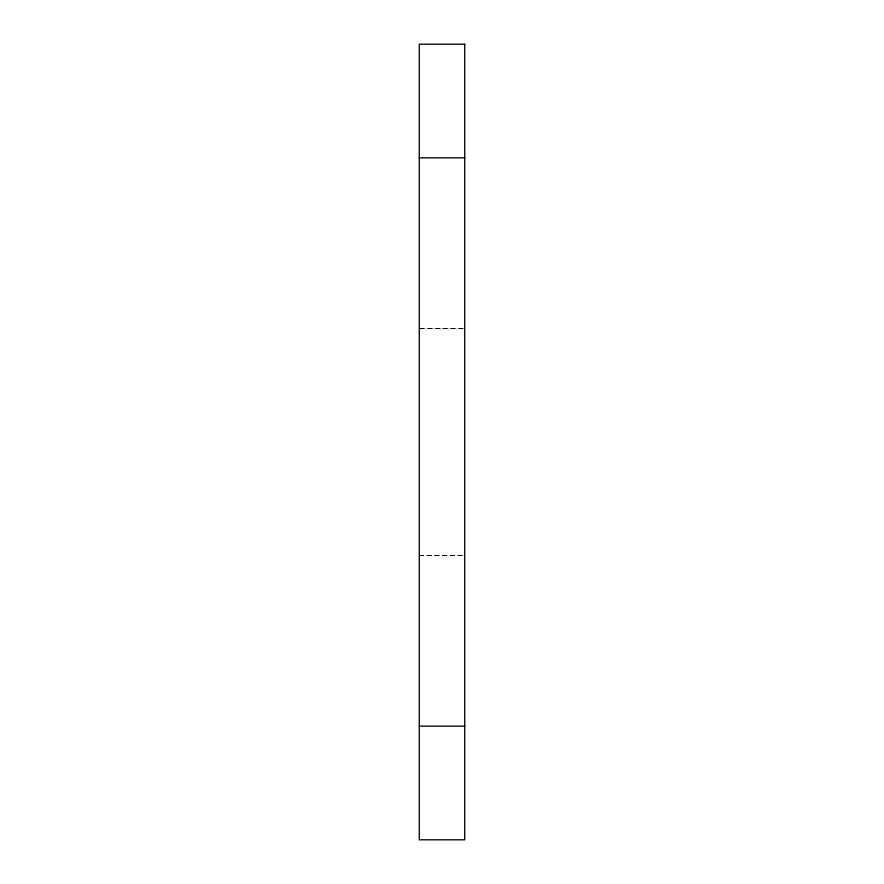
<?xml version="1.0" encoding="UTF-8"?>
<svg xmlns="http://www.w3.org/2000/svg" width="884" height="884" viewBox="0 0 884 884"><rect width="100%" height="100%" fill="white"/><g stroke="black" fill="none" stroke-linecap="round" stroke-linejoin="round"><path stroke-width="0.66" stroke-dasharray="4.42 3.31" d="M420.651 328.34L463.349 328.34M419.27 328.682L463.349 328.682M419.27 555.318L463.349 555.318M419.27 555.66L463.349 555.66"/><path stroke-width="1.33" d="M419.27 157.86L464.73 157.86M419.27 726.14L464.73 726.14M464.73 44.2L419.27 44.2L419.27 839.8L464.73 839.8L464.73 44.2"/></g></svg>
